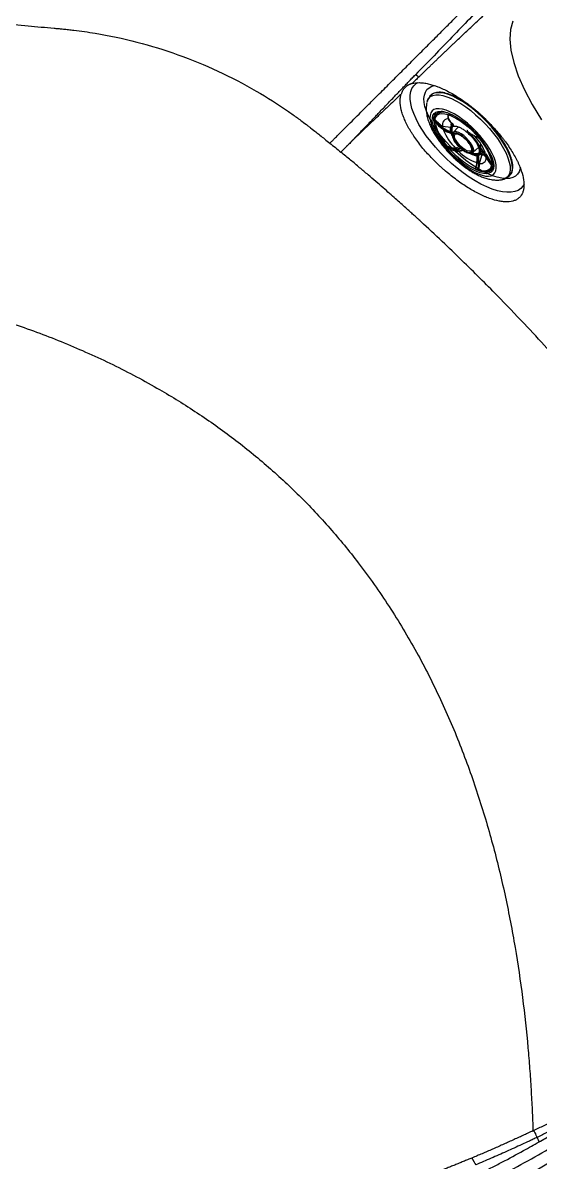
# Model space of a CAD drawing. Header units: inches. Extents: x 0 to 84, y -22 to 124.
# Drawn here: x 58.11 to 67.28, y 51.63 to 71.84 of the extents above; entities that cross this region are included whole.
import ezdxf

# ---------------------------------------------------------------- set-up
doc = ezdxf.new("R2010")
doc.units = ezdxf.units.IN
doc.header["$MEASUREMENT"] = 0
doc.layers.add('1', color=4, linetype='Continuous')
doc.layers.add('BDIM_CYAN', color=4, linetype='Continuous')

# ---------------------------------------------------------------- blocks, each defined once
blk = doc.blocks.new('2020 HS PILLOW')
at = {"layer": '1', "color": 2}
for points, knots in [([(5.803, -0.009), (4.052, -0.005), (0.184, 0.005), (-3.685, -0.004), (-5.803, -0.009)], [0, 0, 0, 0, 0.452479, 1, 1, 1, 1]), ([(5.803, -0.013), (5.576, -0.012), (5.121, -0.01), (4.438, -0.007), (3.755, -0.005), (3.072, -0.003), (2.39, -0.002), (1.707, -0.001), (1.024, 0), (0.341, 0), (-0.341, 0), (-1.024, 0), (-1.707, -0.001), (-2.39, -0.002), (-3.072, -0.003), (-3.755, -0.005), (-4.438, -0.007), (-5.121, -0.01), (-5.576, -0.012), (-5.803, -0.013)], [0, 0, 0, 0, 0.058824, 0.117648, 0.176472, 0.235295, 0.294119, 0.352942, 0.411765, 0.470588, 0.529412, 0.588235, 0.647058, 0.705881, 0.764705, 0.823528, 0.882352, 0.941176, 1, 1, 1, 1])]:
    blk.add_open_spline(points, degree=3, knots=knots, dxfattribs=at)
blk = doc.blocks.new('2026 RELAY')
at = {"color": 8, "linetype": 'Continuous', "lineweight": 25}
blk.add_line((65.079, 70.262), (65.116, 70.283), dxfattribs=at)
at = {"color": 8, "linetype": 'Continuous', "lineweight": 25, "flags": 128}
for points in [[(66.991, 68.481), (66.97, 68.443), (66.932, 68.401), (66.885, 68.369), (66.828, 68.347), (66.762, 68.335), (66.689, 68.334), (66.607, 68.343), (66.52, 68.362), (66.426, 68.392), (66.329, 68.432), (66.227, 68.481), (66.123, 68.539), (66.018, 68.605), (65.913, 68.679), (65.808, 68.76), (65.706, 68.846), (65.606, 68.938), (65.511, 69.034), (65.42, 69.133), (65.336, 69.234), (65.259, 69.336), (65.189, 69.437), (65.129, 69.538), (65.077, 69.636), (65.035, 69.731), (65.003, 69.822), (64.982, 69.907), (64.971, 69.986), (64.972, 70.058), (64.983, 70.122), (65.005, 70.178), (65.037, 70.225), (65.079, 70.262), (65.079, 70.262)], [(66.925, 68.771), (66.922, 68.751), (66.904, 68.698), (66.876, 68.655), (66.838, 68.62), (66.79, 68.596), (66.733, 68.582), (66.668, 68.578), (66.595, 68.585), (66.516, 68.602), (66.431, 68.629), (66.342, 68.665), (66.249, 68.711), (66.154, 68.766), (66.058, 68.829), (65.962, 68.899), (65.868, 68.976), (65.776, 69.057), (65.688, 69.144), (65.605, 69.233), (65.528, 69.325), (65.457, 69.417), (65.395, 69.51), (65.34, 69.601), (65.295, 69.69), (65.26, 69.775), (65.235, 69.855), (65.221, 69.93), (65.217, 69.999), (65.224, 70.059), (65.242, 70.112), (65.27, 70.155), (65.308, 70.19), (65.308, 70.19)], [(65.308, 70.19), (65.356, 70.214), (65.405, 70.227)]]:
    blk.add_lwpolyline(points, dxfattribs=at)
at = {"layer": '1', "color": 3, "linetype": 'Continuous', "lineweight": 25, "flags": 128}
blk.add_lwpolyline([(66.795, 71.371), (66.753, 71.223), (66.741, 71.05), (66.76, 70.855), (66.809, 70.638), (66.889, 70.403), (66.998, 70.153), (67.135, 69.891), (67.299, 69.621)], dxfattribs=at)
at = {"layer": '1', "color": 3, "linetype": 'Continuous', "lineweight": 25}
for points, knots in [([(69.428, 74.836), (69.419, 74.827), (69.41, 74.818), (69.392, 74.8), (69.364, 74.773), (69.337, 74.745), (69.282, 74.69), (69.244, 74.653), (69.17, 74.578), (69.132, 74.54), (69.055, 74.464), (69.017, 74.426), (68.823, 74.232), (68.663, 74.072), (68.334, 73.743), (68.166, 73.574), (67.819, 73.228), (67.641, 73.05), (67.277, 72.686), (67.091, 72.5), (66.712, 72.117), (66.519, 71.92), (66.222, 71.616), (66.123, 71.512), (65.92, 71.303), (65.818, 71.196), (65.61, 70.979), (65.504, 70.869), (65.289, 70.646), (65.179, 70.534), (65.067, 70.42)], [0, 0, 0, 0, 0.007813, 0.007813, 0.015625, 0.03125, 0.03125, 0.0625, 0.0625, 0.09375, 0.09375, 0.125, 0.125, 0.25, 0.25, 0.375, 0.375, 0.5, 0.5, 0.625, 0.625, 0.75, 0.75, 0.8125, 0.8125, 0.875, 0.875, 0.9375, 0.9375, 1, 1, 1, 1]), ([(65.126, 70.379), (65.14, 70.393), (65.169, 70.42), (65.211, 70.462), (65.254, 70.504), (65.298, 70.546), (65.342, 70.588), (65.386, 70.631), (65.431, 70.675), (65.477, 70.718), (65.523, 70.762), (65.569, 70.807), (65.616, 70.851), (65.663, 70.896), (65.711, 70.942), (65.759, 70.988), (65.841, 71.065), (65.968, 71.185), (66.151, 71.358), (66.32, 71.517), (66.574, 71.756), (66.891, 72.056), (67.294, 72.439), (67.738, 72.867), (68.224, 73.341), (68.648, 73.761), (68.975, 74.089), (69.17, 74.287), (69.325, 74.444), (69.411, 74.531), (69.484, 74.605), (69.541, 74.663), (69.603, 74.726), (69.639, 74.762), (69.655, 74.778)], [0, 0, 0, 0, 0.007618, 0.015339, 0.023161, 0.031086, 0.039113, 0.047243, 0.055474, 0.063808, 0.072244, 0.080782, 0.089422, 0.098165, 0.10701, 0.115957, 0.125007, 0.152776, 0.187509, 0.22917, 0.250007, 0.335485, 0.418809, 0.499991, 0.623058, 0.749994, 0.809714, 0.874997, 0.906241, 0.937499, 0.946463, 0.96875, 0.986066, 1, 1, 1, 1]), ([(63.549, 69.206), (63.564, 69.221), (63.594, 69.251), (63.64, 69.297), (63.69, 69.347), (63.759, 69.416), (63.854, 69.511), (63.973, 69.629), (64.104, 69.761), (64.247, 69.904), (64.421, 70.077), (64.615, 70.272), (64.824, 70.48), (65.028, 70.685), (65.23, 70.887), (65.42, 71.077), (65.602, 71.259), (65.782, 71.439), (66.018, 71.675), (66.315, 71.972), (66.639, 72.296), (66.955, 72.612), (67.264, 72.92), (67.594, 73.251), (67.861, 73.518), (68.087, 73.744), (68.255, 73.912), (68.424, 74.081), (68.579, 74.236), (68.721, 74.377), (68.839, 74.496), (68.923, 74.58), (68.985, 74.642), (69.046, 74.702), (69.085, 74.742), (69.105, 74.762)], [0, 0, 0, 0, 0.006576, 0.013525, 0.020846, 0.02854, 0.044134, 0.062562, 0.080424, 0.101285, 0.125139, 0.15619, 0.187409, 0.218795, 0.250348, 0.282779, 0.311608, 0.341427, 0.374522, 0.434597, 0.500571, 0.554878, 0.614777, 0.680253, 0.751303, 0.776344, 0.818837, 0.854536, 0.881865, 0.916469, 0.945091, 0.958865, 0.972609, 0.986321, 1, 1, 1, 1]), ([(55.599, 71.528), (55.653, 71.523), (56.357, 71.458), (57.225, 71.378), (58.191, 71.288), (58.517, 71.258), (58.69, 71.242), (58.72, 71.24), (58.762, 71.236), (58.821, 71.23), (58.915, 71.221), (59.046, 71.206), (59.2, 71.185), (59.574, 71.128), (60.131, 71.01), (60.859, 70.786), (61.567, 70.496), (62.221, 70.155), (62.658, 69.878), (62.897, 69.71), (62.976, 69.653), (63.064, 69.588), (63.142, 69.529), (63.242, 69.451), (63.301, 69.405), (63.401, 69.326), (63.487, 69.256), (63.549, 69.206)], [0.6003195, 0.6003195, 0.6003195, 0.6003195, 0.6054726, 0.6679726, 0.6835976, 0.6982461, 0.6992226, 0.7001992, 0.7011757, 0.7031289, 0.705082, 0.7070351, 0.7109414, 0.7148476, 0.7304726, 0.7460976, 0.7617226, 0.7773476, 0.7910195, 0.7929726, 0.7949257, 0.7968789, 0.7995644, 0.8007851, 0.8046914, 0.8085976, 0.8176531, 0.8176531, 0.8176531, 0.8176531]), ([(63.744, 69.047), (63.755, 69.059), (63.778, 69.081), (63.813, 69.116), (63.849, 69.153), (63.887, 69.191), (63.926, 69.232), (63.967, 69.274), (64.01, 69.317), (64.054, 69.363), (64.099, 69.41), (64.147, 69.459), (64.195, 69.51), (64.246, 69.563), (64.298, 69.617), (64.351, 69.673), (64.436, 69.763), (64.553, 69.885), (64.672, 70.011), (64.763, 70.106), (64.826, 70.171), (64.887, 70.235), (64.948, 70.298), (65.008, 70.36), (65.047, 70.4), (65.067, 70.42)], [0, 0, 0, 0, 0.02583, 0.052732, 0.080704, 0.109747, 0.139861, 0.171048, 0.203306, 0.236636, 0.271038, 0.306513, 0.343061, 0.380681, 0.419375, 0.459141, 0.499981, 0.609634, 0.719285, 0.7673, 0.814822, 0.861852, 0.908391, 0.95444, 1, 1, 1, 1]), ([(65.126, 70.379), (65.116, 70.369), (65.097, 70.35), (65.067, 70.321), (65.037, 70.292), (65.017, 70.273), (65.007, 70.263)], [0, 0, 0, 0, 0.247932, 0.497242, 0.747931, 1, 1, 1, 1]), ([(65.067, 70.42), (65.07, 70.418), (65.075, 70.416), (65.083, 70.411), (65.091, 70.407), (65.098, 70.402), (65.106, 70.396), (65.113, 70.391), (65.12, 70.385), (65.124, 70.381), (65.126, 70.379)], [0, 0, 0, 0, 0.125861, 0.25128, 0.37632, 0.501132, 0.625867, 0.750581, 0.875335, 1, 1, 1, 1]), ([(65.007, 70.263), (65.046, 70.274), (65.089, 70.279), (65.161, 70.279), (65.186, 70.277), (65.224, 70.272), (65.237, 70.27), (65.264, 70.265), (65.278, 70.263), (65.347, 70.247), (65.405, 70.229), (65.496, 70.194), (65.527, 70.181), (65.59, 70.152), (65.622, 70.136), (65.719, 70.085), (65.784, 70.046), (65.883, 69.981), (65.916, 69.958), (65.966, 69.922), (65.983, 69.91), (66.016, 69.885), (66.032, 69.872), (66.114, 69.808), (66.178, 69.753), (66.257, 69.681), (66.272, 69.666), (66.303, 69.637), (66.319, 69.622), (66.365, 69.576), (66.394, 69.546), (66.481, 69.453), (66.536, 69.39), (66.6, 69.31), (66.613, 69.294), (66.638, 69.261), (66.65, 69.245), (66.686, 69.196), (66.708, 69.164), (66.773, 69.068), (66.811, 69.005), (66.852, 68.927), (66.86, 68.911), (66.876, 68.88), (66.883, 68.865), (66.904, 68.82), (66.916, 68.79), (66.949, 68.703), (66.966, 68.648), (66.987, 68.543), (66.992, 68.495), (66.989, 68.429), (66.987, 68.408), (66.982, 68.378), (66.979, 68.369), (66.974, 68.35), (66.971, 68.341), (66.954, 68.297), (66.935, 68.267), (66.897, 68.231), (66.883, 68.22), (66.861, 68.206), (66.852, 68.201), (66.836, 68.193), (66.827, 68.19), (66.782, 68.173), (66.742, 68.166), (66.674, 68.164), (66.651, 68.164), (66.601, 68.169), (66.575, 68.173), (66.495, 68.188), (66.439, 68.204), (66.365, 68.231), (66.35, 68.236), (66.319, 68.249), (66.303, 68.255), (66.257, 68.275), (66.225, 68.29), (66.13, 68.338), (66.065, 68.375), (65.965, 68.437), (65.931, 68.459), (65.865, 68.504), (65.831, 68.528), (65.732, 68.601), (65.667, 68.653), (65.585, 68.723), (65.569, 68.737), (65.537, 68.766), (65.521, 68.78), (65.474, 68.823), (65.413, 68.882), (65.354, 68.943), (65.296, 69.004), (65.268, 69.035), (65.185, 69.13), (65.135, 69.193), (65.066, 69.288), (65.044, 69.32), (65.013, 69.367), (65.003, 69.383), (64.983, 69.414), (64.974, 69.43), (64.928, 69.508), (64.897, 69.569), (64.86, 69.657), (64.849, 69.686), (64.834, 69.729), (64.83, 69.743), (64.822, 69.771), (64.818, 69.785), (64.802, 69.852), (64.796, 69.903), (64.795, 69.973), (64.797, 69.995), (64.803, 70.038), (64.807, 70.058), (64.813, 70.077)], [0, 0, 0, 0, 0.03125, 0.03125, 0.046875, 0.046875, 0.054687, 0.054687, 0.0625, 0.0625, 0.09375, 0.09375, 0.109375, 0.109375, 0.125, 0.125, 0.15625, 0.15625, 0.171875, 0.171875, 0.179687, 0.179687, 0.1875, 0.1875, 0.21875, 0.21875, 0.226562, 0.226562, 0.234375, 0.234375, 0.25, 0.25, 0.28125, 0.28125, 0.289062, 0.289062, 0.296875, 0.296875, 0.3125, 0.3125, 0.34375, 0.34375, 0.351562, 0.351562, 0.359375, 0.359375, 0.375, 0.375, 0.40625, 0.40625, 0.4375, 0.4375, 0.453125, 0.453125, 0.460937, 0.460937, 0.46875, 0.46875, 0.5, 0.5, 0.515625, 0.515625, 0.523437, 0.523437, 0.53125, 0.53125, 0.5625, 0.5625, 0.578125, 0.578125, 0.59375, 0.59375, 0.625, 0.625, 0.632812, 0.632812, 0.640625, 0.640625, 0.65625, 0.65625, 0.6875, 0.6875, 0.703125, 0.703125, 0.71875, 0.71875, 0.75, 0.75, 0.757812, 0.757812, 0.765625, 0.765625, 0.78125, 0.796875, 0.796875, 0.8125, 0.8125, 0.84375, 0.84375, 0.859375, 0.859375, 0.867188, 0.867188, 0.875, 0.875, 0.90625, 0.90625, 0.921875, 0.921875, 0.929688, 0.929688, 0.9375, 0.9375, 0.96875, 0.96875, 0.984375, 0.984375, 1, 1, 1, 1]), ([(65.007, 70.263), (65.003, 70.262), (64.996, 70.26), (64.985, 70.256), (64.975, 70.252), (64.965, 70.248), (64.956, 70.244), (64.947, 70.239), (64.93, 70.231), (64.907, 70.216), (64.881, 70.194), (64.859, 70.17), (64.843, 70.147), (64.833, 70.127), (64.826, 70.111), (64.819, 70.095), (64.815, 70.083), (64.813, 70.077)], [0, 0, 0, 0, 0.037343, 0.0742, 0.110578, 0.146487, 0.181934, 0.216927, 0.251475, 0.377121, 0.500826, 0.624138, 0.749311, 0.809872, 0.871811, 0.935173, 1, 1, 1, 1]), ([(64.813, 70.077), (64.804, 70.068), (64.762, 70.028), (64.681, 69.951), (64.563, 69.839), (64.431, 69.713), (64.3, 69.588), (64.182, 69.475), (64.086, 69.383), (64.006, 69.305), (63.935, 69.236), (63.868, 69.17), (63.805, 69.108), (63.764, 69.067), (63.744, 69.047)], [0, 0, 0, 0, 0.026068, 0.115966, 0.22419, 0.350742, 0.476185, 0.5844, 0.675389, 0.745148, 0.812487, 0.877408, 0.939911, 1, 1, 1, 1]), ([(69.006, 63.702), (68.978, 63.736), (68.921, 63.807), (68.832, 63.915), (68.739, 64.028), (68.639, 64.148), (68.535, 64.273), (68.425, 64.403), (68.309, 64.539), (68.188, 64.68), (68.061, 64.827), (67.928, 64.979), (67.578, 65.375), (67.108, 65.889), (66.577, 66.442), (66.207, 66.816), (65.884, 67.134), (65.533, 67.471), (65.278, 67.709), (65.125, 67.85), (65.082, 67.889), (65.028, 67.938), (64.964, 67.996), (64.89, 68.063), (64.806, 68.139), (64.711, 68.224), (64.605, 68.317), (64.489, 68.419), (64.361, 68.529), (64.223, 68.647), (64.074, 68.774), (63.913, 68.909), (63.802, 69), (63.744, 69.047)], [0, 0, 0, 0, 0.017555, 0.036146, 0.055772, 0.076433, 0.098129, 0.120858, 0.144622, 0.169418, 0.195247, 0.222109, 0.250003, 0.406456, 0.499997, 0.55606, 0.616412, 0.681056, 0.749998, 0.756002, 0.763828, 0.773475, 0.784945, 0.798237, 0.813352, 0.830291, 0.849053, 0.86964, 0.892053, 0.916294, 0.942364, 0.970265, 1, 1, 1, 1]), ([(51.654, 67.054), (51.687, 67.053), (51.751, 67.051), (51.847, 67.047), (51.943, 67.043), (52.04, 67.039), (52.136, 67.035), (52.233, 67.03), (52.329, 67.025), (52.426, 67.019), (52.523, 67.013), (52.62, 67.007), (52.716, 67), (52.813, 66.993), (52.91, 66.986), (53.007, 66.978), (53.105, 66.97), (53.202, 66.962), (53.299, 66.953), (53.396, 66.944), (53.493, 66.934), (53.591, 66.924), (53.688, 66.914), (53.785, 66.903), (53.883, 66.892), (53.98, 66.88), (54.078, 66.868), (54.175, 66.856), (54.273, 66.843), (54.37, 66.829), (54.468, 66.816), (54.566, 66.801), (54.663, 66.787), (54.761, 66.772), (54.858, 66.756), (54.956, 66.74), (55.054, 66.724), (55.151, 66.707), (55.249, 66.689), (55.347, 66.671), (55.444, 66.653), (55.542, 66.634), (55.64, 66.615), (55.737, 66.595), (55.835, 66.575), (55.932, 66.554), (56.03, 66.533), (56.394, 66.451), (57.024, 66.293), (57.912, 66.02), (58.79, 65.695), (59.651, 65.314), (60.442, 64.898), (61.162, 64.457), (61.81, 64), (62.428, 63.501), (63.012, 62.961), (63.556, 62.382), (64.093, 61.728), (64.61, 60.995), (65.095, 60.184), (65.519, 59.344), (65.885, 58.484), (66.195, 57.609), (66.455, 56.724), (66.668, 55.835), (66.838, 54.943), (66.97, 54.051), (67.04, 53.397), (67.076, 52.978), (67.091, 52.793), (67.104, 52.609), (67.115, 52.424), (67.126, 52.24), (67.135, 52.056), (67.143, 51.873), (67.148, 51.751), (67.15, 51.69)], [0, 0, 0, 0, 0.004075, 0.00815, 0.012226, 0.016302, 0.020378, 0.024455, 0.028531, 0.032608, 0.036685, 0.040763, 0.04484, 0.048917, 0.052995, 0.057072, 0.061149, 0.065226, 0.069303, 0.073381, 0.077458, 0.081535, 0.085612, 0.089689, 0.093766, 0.097843, 0.10192, 0.105996, 0.110072, 0.114148, 0.118224, 0.122299, 0.126375, 0.13045, 0.134525, 0.138601, 0.142677, 0.146753, 0.150829, 0.154905, 0.158981, 0.163057, 0.167134, 0.17121, 0.175287, 0.179364, 0.183441, 0.187518, 0.225016, 0.262527, 0.300024, 0.337523, 0.375012, 0.406261, 0.437511, 0.468759, 0.500007, 0.531256, 0.562506, 0.6, 0.637495, 0.674986, 0.712488, 0.749988, 0.787493, 0.824991, 0.862488, 0.899987, 0.937492, 0.945307, 0.953122, 0.960937, 0.968752, 0.976566, 0.984378, 0.99219, 1, 1, 1, 1]), ([(67.161, 51.695), (67.224, 51.725), (67.349, 51.785), (67.597, 51.914), (68.021, 52.155), (68.601, 52.54), (69.25, 53.052), (69.646, 53.412), (69.834, 53.593)], [0, 0, 0, 0, 0.0625, 0.125, 0.25, 0.5, 0.75, 1, 1, 1, 1]), ([(69.894, 53.487), (69.705, 53.307), (69.309, 52.947), (68.66, 52.433), (68.08, 52.042), (67.657, 51.797), (67.41, 51.665), (67.284, 51.603), (67.222, 51.572)], [0, 0, 0, 0, 0.25, 0.5, 0.75, 0.875, 0.9375, 1, 1, 1, 1]), ([(67.257, 51.493), (67.294, 51.513), (67.457, 51.606), (67.619, 51.702), (67.87, 51.852), (68.119, 52.005), (68.488, 52.24), (68.849, 52.483), (69.2, 52.733), (69.539, 52.99), (69.8, 53.201), (69.947, 53.326), (69.99, 53.362)], [0.3493696, 0.3493696, 0.3493696, 0.3493696, 0.367261, 0.429761, 0.429761, 0.492261, 0.554761, 0.617261, 0.679761, 0.742261, 0.804761, 0.8303915, 0.8303915, 0.8303915, 0.8303915]), ([(66.305, 50.765), (66.475, 50.848), (66.643, 50.935), (66.977, 51.113), (67.143, 51.205), (67.636, 51.489), (67.959, 51.688), (68.589, 52.103), (68.897, 52.319), (69.491, 52.761), (69.778, 52.988), (70.047, 53.216)], [0, 0, 0, 0, 0.125, 0.125, 0.25, 0.25, 0.5, 0.5, 0.75, 0.75, 1, 1, 1, 1]), ([(70.009, 52.909), (69.75, 52.697), (69.476, 52.486), (68.908, 52.073), (68.614, 51.87), (68.014, 51.475), (67.707, 51.283), (67.24, 51.004), (67.083, 50.913), (66.768, 50.735), (66.609, 50.647), (66.45, 50.562)], [0, 0, 0, 0, 0.25, 0.25, 0.5, 0.5, 0.75, 0.75, 0.875, 0.875, 1, 1, 1, 1]), ([(67.15, 51.69), (67.12, 51.676), (67.06, 51.648), (66.97, 51.606), (66.881, 51.565), (66.791, 51.524), (66.701, 51.483), (66.61, 51.443), (66.52, 51.402), (66.43, 51.363), (66.339, 51.323), (66.249, 51.284), (66.158, 51.245), (66.097, 51.22), (66.067, 51.207)], [0, 0, 0, 0, 0.083334, 0.166667, 0.25, 0.333333, 0.416667, 0.500001, 0.583335, 0.666669, 0.750002, 0.833335, 0.916668, 1, 1, 1, 1]), ([(67.222, 51.572), (67.199, 51.562), (67.154, 51.54), (67.064, 51.498), (66.951, 51.446), (66.816, 51.384), (66.635, 51.302), (66.408, 51.201), (66.225, 51.124), (66.134, 51.085)], [0, 0, 0, 0, 0.0625, 0.125, 0.25, 0.375, 0.5, 0.75, 1, 1, 1, 1]), ([(67.161, 51.695), (67.166, 51.685), (67.176, 51.666), (67.189, 51.641), (67.199, 51.62), (67.207, 51.604), (67.215, 51.588), (67.219, 51.577), (67.222, 51.572)], [0, 0, 0, 0, 0.25, 0.5, 0.625, 0.75, 0.875, 1, 1, 1, 1]), ([(66.21, 50.931), (66.275, 50.964), (66.405, 51.031), (66.664, 51.166), (66.948, 51.319), (67.167, 51.441), (67.257, 51.493)], [0.8303915, 0.8303915, 0.8303915, 0.8303915, 0.8616415, 0.8928915, 0.9553915, 1, 1, 1, 1]), ([(66.067, 51.207), (66.041, 51.197), (65.991, 51.176), (65.915, 51.145), (65.839, 51.114), (65.763, 51.083), (65.687, 51.052), (65.611, 51.022), (65.535, 50.991), (65.459, 50.961), (65.26, 50.881), (64.939, 50.752), (64.496, 50.574), (64.055, 50.397), (63.517, 50.181), (62.886, 49.927), (62.163, 49.636), (61.638, 49.425), (61.307, 49.293), (61.167, 49.236), (61.074, 49.199), (61.027, 49.18)], [0, 0, 0, 0, 0.014811, 0.029622, 0.044434, 0.059245, 0.074056, 0.088868, 0.103679, 0.11849, 0.133301, 0.22009, 0.306879, 0.393667, 0.480455, 0.625099, 0.769742, 0.914386, 0.942924, 0.971462, 1, 1, 1, 1]), ([(66.067, 51.207), (66.069, 51.203), (66.074, 51.195), (66.081, 51.182), (66.088, 51.17), (66.094, 51.159), (66.101, 51.146), (66.109, 51.132), (66.116, 51.119), (66.122, 51.109), (66.126, 51.101), (66.13, 51.093), (66.132, 51.088), (66.134, 51.085)], [0, 0, 0, 0, 0.113693, 0.220601, 0.320673, 0.413838, 0.500082, 0.627934, 0.750001, 0.809349, 0.870863, 0.934415, 1, 1, 1, 1])]:
    blk.add_open_spline(points, degree=3, knots=knots, dxfattribs=at)
for points in [[(63.549, 69.206), (63.615, 69.153), (63.68, 69.1), (63.744, 69.047)], [(67.15, 51.69), (67.154, 51.691), (67.157, 51.693), (67.161, 51.695)], [(67.222, 51.572), (67.228, 51.559), (67.24, 51.532), (67.251, 51.506), (67.257, 51.493)]]:
    blk.add_open_spline(points, degree=3, dxfattribs=at)
at = {"layer": 'BDIM_CYAN'}
for p, q in [((65.277, 69.954), (65.273, 69.941)), ((65.429, 69.73), (65.441, 69.717)), ((65.458, 69.734), (65.445, 69.721)), ((65.473, 69.747), (65.46, 69.736)), ((65.461, 69.745), (65.465, 69.74)), ((65.489, 69.755), (65.482, 69.762)), ((65.518, 69.764), (65.489, 69.755)), ((65.459, 69.576), (65.548, 69.502)), ((65.723, 69.55), (65.692, 69.506)), ((65.737, 69.522), (65.731, 69.519)), ((65.737, 69.522), (65.751, 69.523)), ((65.694, 69.484), (65.548, 69.502)), ((65.692, 69.4), (65.693, 69.394)), ((65.695, 69.397), (65.696, 69.388)), ((65.704, 69.368), (65.696, 69.388)), ((65.704, 69.368), (65.711, 69.356)), ((65.722, 69.335), (65.711, 69.356)), ((65.735, 69.397), (65.726, 69.377)), ((65.83, 69.497), (65.735, 69.397)), ((65.98, 69.408), (66.002, 69.389)), ((65.987, 69.42), (65.984, 69.424)), ((65.992, 69.415), (65.996, 69.412)), ((66.013, 69.378), (66.002, 69.389)), ((65.683, 69.134), (65.779, 69.116)), ((65.842, 69.14), (65.779, 69.116)), ((65.847, 69.136), (65.861, 69.123)), ((66.086, 69.039), (66.189, 69.133)), ((66.191, 69.141), (66.184, 69.153)), ((66.191, 69.141), (66.199, 69.121)), ((66.2, 69.112), (66.199, 69.121)), ((66.23, 69.182), (66.206, 69.165)), ((66.215, 69.113), (66.208, 69.12)), ((66.236, 69.173), (66.211, 69.156)), ((66.219, 69.115), (66.215, 69.113)), ((66.058, 69.074), (66.056, 69.072)), ((66.135, 68.988), (66.144, 68.986)), ((66.158, 68.987), (66.144, 68.986)), ((66.158, 68.987), (66.164, 68.99)), ((66.174, 68.986), (66.173, 68.986)), ((66.177, 68.987), (66.193, 68.996)), ((66.201, 68.848), (66.242, 68.986)), ((66.242, 68.986), (66.228, 69.019)), ((66.236, 69.021), (66.247, 68.995)), ((66.311, 69.018), (66.373, 68.917)), ((66.201, 68.848), (66.19, 68.77)), ((66.386, 68.728), (66.368, 68.719)), ((66.384, 68.73), (66.403, 68.742)), ((66.403, 68.741), (66.417, 68.755))]:
    blk.add_line(p, q, dxfattribs=at)
at = {"layer": 'BDIM_CYAN', "flags": 128}
for points in [[(65.274, 69.944), (65.279, 69.96), (65.302, 70.001), (65.334, 70.031), (65.376, 70.052), (65.427, 70.062), (65.486, 70.062), (65.553, 70.051), (65.625, 70.03), (65.703, 69.999), (65.785, 69.958), (65.871, 69.908), (65.958, 69.849), (66.046, 69.783), (66.133, 69.711), (66.218, 69.633), (66.301, 69.55), (66.379, 69.464)], [(66.413, 69.495), (66.334, 69.582), (66.251, 69.666), (66.164, 69.745), (66.076, 69.819), (65.987, 69.885), (65.898, 69.945), (65.812, 69.995), (65.729, 70.037), (65.65, 70.068), (65.576, 70.09), (65.509, 70.101), (65.449, 70.101), (65.398, 70.091), (65.355, 70.07), (65.322, 70.039)], [(66.209, 69.341), (66.138, 69.418), (66.064, 69.491), (65.987, 69.56), (65.908, 69.622), (65.83, 69.678), (65.753, 69.725), (65.678, 69.763), (65.608, 69.792), (65.544, 69.81), (65.486, 69.817), (65.435, 69.814), (65.393, 69.801), (65.36, 69.777), (65.338, 69.743), (65.325, 69.699), (65.323, 69.648), (65.331, 69.588), (65.35, 69.522), (65.379, 69.45), (65.417, 69.375), (65.464, 69.296), (65.519, 69.217), (65.581, 69.137), (65.649, 69.058), (65.721, 68.983), (65.798, 68.912), (65.876, 68.846), (65.954, 68.787), (66.032, 68.736), (66.108, 68.693), (66.18, 68.66), (66.248, 68.636), (66.309, 68.623), (66.364, 68.621), (66.41, 68.629), (66.447, 68.648), (66.475, 68.677), (66.493, 68.716), (66.5, 68.763), (66.497, 68.819), (66.484, 68.882), (66.46, 68.951), (66.427, 69.025), (66.384, 69.102), (66.333, 69.182), (66.274, 69.261), (66.209, 69.341)], [(65.634, 69.104), (65.571, 69.181), (65.515, 69.258), (65.466, 69.335), (65.426, 69.409), (65.396, 69.479), (65.375, 69.545), (65.365, 69.603), (65.366, 69.655), (65.377, 69.698), (65.398, 69.731), (65.429, 69.755), (65.47, 69.768), (65.519, 69.77), (65.576, 69.762), (65.639, 69.743), (65.708, 69.714), (65.715, 69.71)], [(66.415, 68.726), (66.413, 68.724), (66.379, 68.703), (66.337, 68.692), (66.286, 68.693), (66.227, 68.705), (66.162, 68.727), (66.093, 68.76), (66.02, 68.802), (65.945, 68.853), (65.869, 68.911), (65.795, 68.976), (65.723, 69.046), (65.655, 69.12), (65.593, 69.196), (65.537, 69.273), (65.489, 69.349), (65.45, 69.422), (65.421, 69.492), (65.402, 69.556), (65.393, 69.614), (65.395, 69.663), (65.408, 69.704), (65.429, 69.733)], [(65.418, 69.538), (65.418, 69.541), (65.411, 69.595), (65.416, 69.642), (65.431, 69.679), (65.456, 69.707), (65.491, 69.724), (65.535, 69.731), (65.587, 69.727), (65.646, 69.712), (65.711, 69.686), (65.78, 69.651), (65.852, 69.606), (65.925, 69.553), (65.998, 69.494), (66.069, 69.428), (66.137, 69.358), (66.2, 69.285), (66.257, 69.21), (66.307, 69.136), (66.348, 69.064), (66.38, 68.995), (66.402, 68.931), (66.414, 68.873), (66.415, 68.822), (66.405, 68.78), (66.385, 68.747), (66.354, 68.725), (66.315, 68.713), (66.267, 68.712), (66.211, 68.721), (66.186, 68.728)], [(65.73, 69.383), (65.72, 69.415), (65.715, 69.454), (65.72, 69.484), (65.736, 69.505), (65.74, 69.507)], [(65.735, 69.397), (65.726, 69.381), (65.726, 69.381)], [(66.041, 69.028), (66.06, 69.028), (66.084, 69.037), (66.097, 69.057), (66.099, 69.086), (66.091, 69.122), (66.072, 69.165), (66.044, 69.21), (66.008, 69.256), (65.967, 69.3), (65.922, 69.339), (65.877, 69.371), (65.833, 69.394), (65.795, 69.408), (65.763, 69.41), (65.739, 69.401), (65.735, 69.397)], [(66.056, 69.072), (66.043, 69.064), (66.017, 69.062), (65.984, 69.071), (65.946, 69.09), (65.906, 69.118), (65.866, 69.153), (65.83, 69.192), (65.798, 69.233), (65.775, 69.273), (65.761, 69.309), (65.757, 69.34), (65.763, 69.362), (65.768, 69.367)], [(66.379, 69.464), (66.452, 69.375), (66.519, 69.286), (66.578, 69.197), (66.63, 69.11), (66.673, 69.026), (66.706, 68.945), (66.73, 68.87), (66.743, 68.801), (66.746, 68.739), (66.739, 68.685), (66.721, 68.64), (66.693, 68.604), (66.656, 68.578), (66.624, 68.566)], [(66.719, 68.613), (66.732, 68.624), (66.76, 68.66), (66.778, 68.706), (66.785, 68.76), (66.782, 68.823), (66.769, 68.893), (66.745, 68.969), (66.711, 69.051), (66.668, 69.136), (66.615, 69.225), (66.555, 69.315), (66.487, 69.405), (66.413, 69.495)], [(66.41, 68.985), (66.434, 68.921), (66.45, 68.859), (66.454, 68.803), (66.449, 68.756), (66.432, 68.718), (66.406, 68.689), (66.37, 68.671), (66.325, 68.663), (66.272, 68.666), (66.212, 68.68), (66.146, 68.704), (66.075, 68.738), (66.001, 68.782), (65.925, 68.834), (65.849, 68.893), (65.774, 68.959), (65.702, 69.03), (65.634, 69.104)], [(66.196, 69.041), (66.185, 69.029), (66.159, 69.018), (66.124, 69.019), (66.082, 69.03), (66.078, 69.031)], [(66.247, 68.995), (66.267, 69), (66.282, 69.008)], [(66.409, 68.981), (66.411, 68.976), (66.43, 68.914), (66.438, 68.858), (66.436, 68.809), (66.423, 68.77), (66.403, 68.741)], [(66.403, 68.741), (66.401, 68.739), (66.386, 68.728)], [(66.448, 68.79), (66.436, 68.755), (66.415, 68.726)]]:
    blk.add_lwpolyline(points, dxfattribs=at)
at = {"layer": 'BDIM_CYAN'}
for centre, radius, start, end in [((65.592, 69.637), 0.188, 150.3072, 193.3929), ((65.569, 69.619), 0.16, 140.6614, 189.8284), ((65.561, 69.546), 0.21, 61.504, 123.6702), ((65.532, 69.658), 0.106, 114.0044, 134.187), ((65.533, 69.547), 0.22, 79.2585, 106.898), ((65.627, 69.598), 0.213, 173.8155, 181.8993), ((66.406, 69.826), 1.028, 196.2287, 223.3231), ((65.644, 69.535), 0.101, 77.2441, 198.848), ((65.742, 69.477), 0.0572, 101.7164, 148.6329), ((65.836, 69.539), 0.142, 168.1022, 190.5028), ((64.954, 68.285), 1.616, 25.6932, 61.911), ((66.449, 69.793), 0.953, 201.7888, 225.2804), ((65.803, 69.457), 0.121, 155.7314, 204.1691), ((66.036, 69.524), 0.371, 199.4493, 202.9563), ((66.032, 69.514), 0.359, 199.4493, 202.9564), ((65.413, 68.735), 0.887, 48.0499, 49.9696), ((65.473, 68.723), 0.888, 19.3804, 43.2803), ((66.919, 70.209), 1.665, 219.488, 221.5404), ((66.669, 69.932), 1.297, 218.7519, 248.1409), ((65.869, 69), 0.359, 19.4493, 22.9564), ((65.868, 68.993), 0.371, 19.4493, 22.9564), ((66.439, 69.664), 0.855, 223.9497, 251.22), ((66.152, 69.085), 0.103, 269.954, 278.0003), ((66.16, 69.081), 0.107, 269.9551, 277.9999), ((66.225, 68.941), 0.0965, 255.3444, 4.1946), ((66.372, 69.313), 0.611, 246.9885, 250.9919), ((66.297, 69.054), 0.342, 241.8995, 281.9649), ((66.321, 68.882), 0.18, 250.6026, 303.8415), ((66.2, 68.844), 0.213, 353.8155, 1.8993), ((66.336, 68.835), 0.113, 315.2119, 342.8792)]:
    blk.add_arc(centre, radius, start, end, dxfattribs=at)
for points, knots in [([(65.269, 69.925), (65.267, 69.918), (65.261, 69.894), (65.256, 69.844), (65.257, 69.773), (65.269, 69.693), (65.292, 69.608), (65.322, 69.527), (65.358, 69.45), (65.398, 69.376), (65.442, 69.306), (65.49, 69.237), (65.536, 69.176), (65.581, 69.121), (65.63, 69.064), (65.667, 69.025), (65.69, 69.002)], [0, 0, 0, 0, 0.025906, 0.091317, 0.163621, 0.254433, 0.345818, 0.433601, 0.514597, 0.592989, 0.668543, 0.7394, 0.812753, 0.866517, 0.919124, 1, 1, 1, 1]), ([(65.322, 70.037), (65.312, 70.023), (65.291, 69.995), (65.279, 69.961), (65.273, 69.943)], [0, 0, 0, 0, 0.468251, 1, 1, 1, 1]), ([(65.59, 70.096), (65.588, 70.096), (65.55, 70.108), (65.484, 70.111), (65.408, 70.102), (65.372, 70.081), (65.359, 70.073)], [0, 0, 0, 0, 0.017654, 0.377058, 0.782543, 1, 1, 1, 1]), ([(66.42, 69.506), (66.38, 69.55), (66.298, 69.641), (66.183, 69.746), (66.087, 69.826), (65.986, 69.902), (65.861, 69.983), (65.742, 70.042), (65.655, 70.075), (65.615, 70.085), (65.595, 70.09)], [0, 0, 0, 0, 0.1532463, 0.3156719, 0.4003608, 0.4850674, 0.6578359, 0.8306045, 0.9152934, 1, 1, 1, 1]), ([(65.663, 69.728), (65.676, 69.724), (65.694, 69.718), (65.716, 69.706), (65.722, 69.703)], [0, 0, 0, 0, 0.729584, 1, 1, 1, 1]), ([(65.453, 69.543), (65.453, 69.544), (65.446, 69.55), (65.437, 69.561), (65.426, 69.574), (65.419, 69.582), (65.416, 69.587), (65.414, 69.589), (65.414, 69.591), (65.414, 69.591), (65.414, 69.591)], [0, 0, 0, 0, 0.020654, 0.417839, 0.672465, 0.826398, 0.915202, 0.964509, 0.991073, 1, 1, 1, 1]), ([(65.694, 69.379), (65.679, 69.384), (65.649, 69.394), (65.605, 69.414), (65.563, 69.439), (65.524, 69.469), (65.47, 69.517), (65.437, 69.56), (65.414, 69.591)], [0, 0, 0, 0, 0.134858, 0.259599, 0.404069, 0.533562, 0.672142, 1, 1, 1, 1]), ([(65.415, 69.621), (65.415, 69.621), (65.415, 69.621), (65.415, 69.622), (65.415, 69.621), (65.416, 69.621), (65.416, 69.621), (65.419, 69.618), (65.43, 69.607), (65.443, 69.592), (65.455, 69.58), (65.459, 69.576)], [0, 0, 0, 0, 0.005501, 0.011055, 0.016084, 0.02158, 0.030977, 0.060324, 0.195274, 0.730604, 1, 1, 1, 1]), ([(65.415, 69.621), (65.415, 69.621), (65.416, 69.619), (65.42, 69.613), (65.431, 69.595), (65.46, 69.556), (65.515, 69.496), (65.594, 69.437), (65.657, 69.412), (65.686, 69.4)], [0, 0, 0, 0, 0.007325, 0.019566, 0.058651, 0.192116, 0.441769, 0.746986, 1, 1, 1, 1]), ([(65.459, 69.576), (65.489, 69.541), (65.551, 69.47), (65.64, 69.431), (65.685, 69.411)], [0, 0, 0, 0, 0.495173, 1, 1, 1, 1]), ([(65.646, 69.681), (65.646, 69.683), (65.646, 69.689), (65.647, 69.696), (65.649, 69.702), (65.651, 69.705), (65.652, 69.708), (65.654, 69.707), (65.655, 69.707)], [0, 0, 0, 0, 0.191797, 0.519052, 0.729035, 0.856173, 0.983899, 1, 1, 1, 1]), ([(65.646, 69.681), (65.647, 69.669), (65.648, 69.644), (65.667, 69.607), (65.696, 69.573), (65.721, 69.555), (65.734, 69.546)], [0, 0, 0, 0, 0.262316, 0.539411, 0.773759, 1, 1, 1, 1]), ([(65.729, 69.542), (65.714, 69.553), (65.693, 69.569), (65.674, 69.592), (65.663, 69.608), (65.653, 69.629), (65.647, 69.654), (65.647, 69.682), (65.652, 69.699), (65.655, 69.707)], [0, 0, 0, 0, 0.229238, 0.322198, 0.414546, 0.50635, 0.67863, 0.847274, 1, 1, 1, 1]), ([(65.695, 69.397), (65.691, 69.413), (65.683, 69.444), (65.687, 69.48), (65.702, 69.507), (65.721, 69.515), (65.731, 69.519)], [0, 0, 0, 0, 0.247012, 0.5, 0.752988, 1, 1, 1, 1]), ([(65.73, 69.542), (65.729, 69.541), (65.728, 69.541), (65.729, 69.541), (65.729, 69.542)], [0, 0, 0, 0, 0.504331, 1, 1, 1, 1]), ([(65.735, 69.542), (65.734, 69.541), (65.731, 69.537), (65.73, 69.535), (65.73, 69.533)], [0, 0, 0, 0, 0.459352, 1, 1, 1, 1]), ([(65.734, 69.531), (65.733, 69.531), (65.731, 69.531), (65.73, 69.533), (65.73, 69.533)], [0, 0, 0, 0, 0.571404, 1, 1, 1, 1]), ([(65.686, 69.4), (65.685, 69.401), (65.684, 69.402), (65.683, 69.405), (65.683, 69.407), (65.684, 69.408), (65.684, 69.41), (65.685, 69.41), (65.685, 69.411)], [0, 0, 0, 0, 0.277554, 0.532524, 0.651828, 0.767234, 0.882133, 1, 1, 1, 1]), ([(65.693, 69.409), (65.693, 69.409), (65.693, 69.408), (65.691, 69.409), (65.689, 69.409), (65.687, 69.41), (65.686, 69.41), (65.685, 69.411)], [0, 0, 0, 0, 0.027985, 0.292178, 0.546605, 0.784026, 1, 1, 1, 1]), ([(65.693, 69.394), (65.693, 69.395), (65.692, 69.397), (65.691, 69.399), (65.689, 69.4), (65.687, 69.4), (65.686, 69.4)], [0, 0, 0, 0, 0.266689, 0.531115, 0.778754, 1, 1, 1, 1]), ([(65.692, 69.396), (65.692, 69.397), (65.692, 69.399), (65.692, 69.4), (65.692, 69.401)], [0, 0, 0, 0, 0.686429, 1, 1, 1, 1]), ([(65.7, 69.375), (65.699, 69.376), (65.697, 69.376), (65.695, 69.378), (65.694, 69.379)], [0, 0, 0, 0, 0.433903, 1, 1, 1, 1]), ([(65.722, 69.351), (65.715, 69.366), (65.702, 69.397), (65.695, 69.436), (65.698, 69.479), (65.725, 69.511), (65.779, 69.512), (65.835, 69.494), (65.883, 69.47), (65.935, 69.436), (66.001, 69.384), (66.046, 69.337), (66.075, 69.306)], [0, 0, 0, 0, 0.07638, 0.157437, 0.236809, 0.384254, 0.531698, 0.61107, 0.692127, 0.773183, 0.852555, 1, 1, 1, 1]), ([(65.726, 69.377), (65.724, 69.375), (65.718, 69.364), (65.721, 69.327), (65.74, 69.271), (65.781, 69.208), (65.818, 69.163), (65.841, 69.141), (65.847, 69.136)], [0, 0, 0, 0, 0.0566, 0.225701, 0.505347, 0.725363, 0.931933, 1, 1, 1, 1]), ([(65.85, 69.133), (65.829, 69.155), (65.798, 69.188), (65.765, 69.235), (65.745, 69.271), (65.731, 69.304), (65.723, 69.341), (65.729, 69.376), (65.755, 69.39), (65.788, 69.388), (65.818, 69.379), (65.852, 69.363), (65.897, 69.334), (65.931, 69.304), (65.953, 69.285)], [0, 0, 0, 0, 0.119728, 0.18418, 0.25, 0.31582, 0.380272, 0.5, 0.619728, 0.68418, 0.75, 0.81582, 0.880272, 1, 1, 1, 1]), ([(65.95, 69.281), (65.929, 69.299), (65.898, 69.327), (65.854, 69.354), (65.823, 69.37), (65.794, 69.378), (65.763, 69.38), (65.738, 69.366), (65.732, 69.334), (65.74, 69.299), (65.753, 69.267), (65.772, 69.234), (65.803, 69.189), (65.833, 69.158), (65.853, 69.137)], [0, 0, 0, 0, 0.119728, 0.18418, 0.25, 0.31582, 0.380272, 0.5, 0.619728, 0.68418, 0.75, 0.81582, 0.880272, 1, 1, 1, 1]), ([(65.768, 69.367), (65.775, 69.37), (65.79, 69.377), (65.834, 69.364), (65.884, 69.335), (65.926, 69.304), (65.949, 69.28), (65.957, 69.272)], [0, 0, 0, 0, 0.260096, 0.491009, 0.696562, 0.892758, 1, 1, 1, 1]), ([(65.98, 69.439), (65.98, 69.439), (65.981, 69.438), (65.983, 69.436), (65.984, 69.435), (65.985, 69.435), (65.985, 69.435)], [0, 0, 0, 0, 0.245337, 0.5, 0.754663, 1, 1, 1, 1]), ([(65.985, 69.435), (65.985, 69.435), (65.984, 69.434), (65.983, 69.431), (65.983, 69.428), (65.984, 69.424), (65.986, 69.422), (65.986, 69.421)], [0, 0, 0, 0, 0.111418, 0.230072, 0.482003, 0.743082, 1, 1, 1, 1]), ([(65.992, 69.415), (65.994, 69.413), (66.003, 69.406), (66.012, 69.397), (66.019, 69.391)], [0, 0, 0, 0, 0.2403199, 1, 1, 1, 1]), ([(66.021, 69.388), (66.019, 69.389), (66.015, 69.39), (66.01, 69.392), (66.008, 69.394), (66.006, 69.395)], [0, 0, 0, 0, 0.40286, 0.687897, 1, 1, 1, 1]), ([(66.013, 69.378), (66.031, 69.36), (66.067, 69.325), (66.115, 69.267), (66.156, 69.208), (66.175, 69.171), (66.184, 69.153)], [0, 0, 0, 0, 0.247011, 0.5, 0.752989, 1, 1, 1, 1]), ([(66.193, 69.292), (66.193, 69.292), (66.191, 69.293), (66.185, 69.296), (66.169, 69.305), (66.132, 69.324), (66.079, 69.352), (66.036, 69.376), (66.024, 69.388), (66.02, 69.392)], [0, 0, 0, 0, 0.008231, 0.021988, 0.065914, 0.215916, 0.496496, 0.839524, 1, 1, 1, 1]), ([(66.198, 69.156), (66.188, 69.175), (66.169, 69.213), (66.127, 69.273), (66.077, 69.333), (66.04, 69.37), (66.021, 69.388)], [0, 0, 0, 0, 0.2500001, 0.5000001, 0.7500001, 1, 1, 1, 1]), ([(66.762, 68.939), (66.762, 68.94), (66.754, 68.982), (66.72, 69.055), (66.672, 69.151), (66.616, 69.248), (66.535, 69.367), (66.458, 69.46), (66.42, 69.506)], [0, 0, 0, 0, 0.009229, 0.269437, 0.396987, 0.524564, 0.769195, 1, 1, 1, 1]), ([(65.634, 69.15), (65.634, 69.15), (65.634, 69.151), (65.633, 69.151), (65.633, 69.151), (65.634, 69.151), (65.634, 69.151), (65.636, 69.151), (65.648, 69.147), (65.664, 69.141), (65.678, 69.136), (65.683, 69.134)], [0, 0, 0, 0, 0.0054864, 0.0110267, 0.0160424, 0.0215241, 0.0308969, 0.0601677, 0.194769, 0.7287144, 1, 1, 1, 1]), ([(65.634, 69.15), (65.634, 69.15), (65.636, 69.149), (65.641, 69.146), (65.657, 69.136), (65.693, 69.116), (65.754, 69.095), (65.818, 69.09), (65.859, 69.105), (65.874, 69.11)], [0, 0, 0, 0, 0.007927, 0.021174, 0.063473, 0.207915, 0.478099, 0.808416, 1, 1, 1, 1]), ([(65.683, 69.134), (65.718, 69.12), (65.777, 69.095), (65.836, 69.112), (65.86, 69.118)], [0, 0, 0, 0, 0.5802703, 1, 1, 1, 1]), ([(65.953, 69.285), (65.974, 69.264), (66.005, 69.231), (66.038, 69.183), (66.058, 69.148), (66.072, 69.114), (66.08, 69.077), (66.074, 69.043), (66.047, 69.029), (66.015, 69.031), (65.985, 69.039), (65.951, 69.056), (65.905, 69.084), (65.872, 69.114), (65.85, 69.133)], [0, 0, 0, 0, 0.119728, 0.18418, 0.25, 0.31582, 0.380272, 0.5, 0.619728, 0.68418, 0.75, 0.81582, 0.880272, 1, 1, 1, 1]), ([(65.853, 69.137), (65.873, 69.119), (65.905, 69.091), (65.948, 69.064), (65.98, 69.049), (66.009, 69.04), (66.039, 69.038), (66.065, 69.052), (66.071, 69.084), (66.063, 69.119), (66.05, 69.151), (66.031, 69.185), (65.999, 69.229), (65.97, 69.261), (65.95, 69.281)], [0, 0, 0, 0, 0.119728, 0.18418, 0.25, 0.31582, 0.380272, 0.5, 0.619728, 0.68418, 0.75, 0.81582, 0.880272, 1, 1, 1, 1]), ([(65.861, 69.123), (65.867, 69.117), (65.893, 69.092), (65.934, 69.064), (65.98, 69.039), (66.003, 69.032), (66.016, 69.029)], [0, 0, 0, 0, 0.127967, 0.507952, 0.745695, 1, 1, 1, 1]), ([(65.957, 69.272), (65.963, 69.266), (65.987, 69.243), (66.017, 69.204), (66.043, 69.162), (66.059, 69.127), (66.062, 69.11), (66.063, 69.102)], [0, 0, 0, 0, 0.102855, 0.393511, 0.583346, 0.801406, 1, 1, 1, 1]), ([(66.075, 69.306), (66.1, 69.274), (66.14, 69.225), (66.174, 69.16), (66.193, 69.113), (66.2, 69.072), (66.197, 69.03), (66.17, 68.998), (66.116, 68.998), (66.069, 69.011), (66.046, 69.023), (66.039, 69.027)], [0, 0, 0, 0, 0.168131, 0.258639, 0.351068, 0.443497, 0.534005, 0.702136, 0.870268, 0.960776, 1, 1, 1, 1]), ([(66.193, 69.292), (66.193, 69.292), (66.193, 69.292), (66.194, 69.291), (66.194, 69.291), (66.194, 69.291), (66.193, 69.291), (66.191, 69.292), (66.186, 69.295), (66.18, 69.298), (66.177, 69.3)], [0, 0, 0, 0, 0.012929, 0.025985, 0.037805, 0.050723, 0.072811, 0.14179, 0.458989, 1, 1, 1, 1]), ([(66.193, 68.996), (66.197, 68.998), (66.211, 69.004), (66.222, 69.027), (66.227, 69.064), (66.219, 69.097), (66.215, 69.113)], [0, 0, 0, 0, 0.123889, 0.415926, 0.707963, 1, 1, 1, 1]), ([(66.206, 69.165), (66.205, 69.164), (66.201, 69.161), (66.199, 69.158), (66.198, 69.156)], [0, 0, 0, 0, 0.4593541, 1, 1, 1, 1]), ([(66.2, 69.14), (66.199, 69.143), (66.198, 69.148), (66.198, 69.153), (66.198, 69.156)], [0, 0, 0, 0, 0.571403, 1, 1, 1, 1]), ([(66.206, 69.165), (66.207, 69.164), (66.207, 69.163), (66.208, 69.16), (66.21, 69.158), (66.211, 69.157), (66.211, 69.156)], [0, 0, 0, 0, 0.245337, 0.5, 0.754663, 1, 1, 1, 1]), ([(66.211, 69.156), (66.211, 69.155), (66.21, 69.154), (66.209, 69.152), (66.208, 69.148), (66.208, 69.142), (66.209, 69.139), (66.209, 69.138)], [0, 0, 0, 0, 0.111469, 0.230184, 0.482261, 0.743373, 1, 1, 1, 1]), ([(66.208, 69.12), (66.209, 69.12), (66.211, 69.12), (66.214, 69.12), (66.216, 69.118), (66.217, 69.117), (66.218, 69.117)], [0, 0, 0, 0, 0.2666888, 0.5311147, 0.7787535, 1, 1, 1, 1]), ([(66.209, 69.138), (66.217, 69.125), (66.23, 69.099), (66.255, 69.059), (66.282, 69.02), (66.311, 68.98), (66.355, 68.922), (66.389, 68.88), (66.413, 68.851)], [0, 0, 0, 0, 0.135552, 0.260798, 0.405842, 0.535564, 0.673856, 1, 1, 1, 1]), ([(66.373, 68.917), (66.354, 68.942), (66.318, 68.987), (66.273, 69.051), (66.238, 69.106), (66.22, 69.14), (66.211, 69.156)], [0, 0, 0, 0, 0.317509, 0.583481, 0.794833, 1, 1, 1, 1]), ([(66.412, 68.821), (66.412, 68.821), (66.41, 68.823), (66.406, 68.828), (66.394, 68.845), (66.365, 68.884), (66.317, 68.951), (66.262, 69.034), (66.231, 69.091), (66.218, 69.117)], [0, 0, 0, 0, 0.007325, 0.019566, 0.058651, 0.192116, 0.441769, 0.746986, 1, 1, 1, 1]), ([(65.708, 69.087), (65.706, 69.088), (65.7, 69.09), (65.691, 69.094), (65.683, 69.098), (65.678, 69.101), (65.675, 69.103), (65.673, 69.104), (65.673, 69.105), (65.673, 69.105)], [0, 0, 0, 0, 0.146945, 0.520106, 0.745683, 0.875806, 0.948044, 0.986958, 1, 1, 1, 1]), ([(65.903, 69.089), (65.897, 69.086), (65.881, 69.077), (65.853, 69.069), (65.821, 69.063), (65.786, 69.064), (65.751, 69.071), (65.712, 69.083), (65.686, 69.098), (65.673, 69.105)], [0, 0, 0, 0, 0.079267, 0.213437, 0.369087, 0.510069, 0.657269, 0.824178, 1, 1, 1, 1]), ([(65.69, 69.002), (65.715, 68.976), (65.752, 68.94), (65.807, 68.89), (65.855, 68.849), (65.913, 68.803), (65.973, 68.759), (66.036, 68.716), (66.102, 68.677), (66.169, 68.641), (66.239, 68.609), (66.312, 68.583), (66.388, 68.563), (66.466, 68.551), (66.54, 68.551), (66.592, 68.557), (66.616, 68.564), (66.623, 68.566)], [0, 0, 0, 0, 0.088763, 0.12466, 0.183884, 0.244613, 0.309108, 0.375685, 0.44509, 0.516274, 0.589345, 0.666141, 0.745587, 0.826462, 0.909257, 0.976813, 1, 1, 1, 1]), ([(65.793, 69.065), (65.796, 69.064), (65.816, 69.059), (65.851, 69.065), (65.886, 69.073), (65.904, 69.082), (65.908, 69.085)], [0, 0, 0, 0, 0.060542, 0.52027, 0.885525, 1, 1, 1, 1]), ([(66.016, 69.029), (66.016, 69.029), (66.032, 69.023), (66.059, 69.024), (66.076, 69.034), (66.086, 69.039)], [0, 0, 0, 0, 0.024156, 0.487243, 1, 1, 1, 1]), ([(66.135, 68.988), (66.121, 68.99), (66.092, 68.994), (66.051, 69.01), (66.025, 69.026), (66.018, 69.031)], [0, 0, 0, 0, 0.4109432, 0.8318305, 1, 1, 1, 1]), ([(66.099, 68.995), (66.1, 68.995), (66.118, 68.987), (66.133, 68.986), (66.147, 68.985)], [0, 0, 0, 0, 0.039309, 1, 1, 1, 1]), ([(66.133, 68.75), (66.133, 68.75), (66.133, 68.751), (66.134, 68.753), (66.138, 68.761), (66.145, 68.78), (66.155, 68.822), (66.159, 68.889), (66.159, 68.948), (66.16, 68.974)], [0, 0, 0, 0, 0.007325, 0.019566, 0.05865, 0.192116, 0.441769, 0.746986, 1, 1, 1, 1]), ([(66.142, 68.784), (66.148, 68.806), (66.157, 68.842), (66.158, 68.906), (66.159, 68.931)], [0, 0, 0, 0, 0.615526, 1, 1, 1, 1]), ([(66.152, 68.982), (66.151, 68.982), (66.149, 68.982), (66.147, 68.983), (66.146, 68.984), (66.145, 68.985), (66.144, 68.986)], [0, 0, 0, 0, 0.257259, 0.51339, 0.762603, 1, 1, 1, 1]), ([(66.152, 68.982), (66.153, 68.981), (66.155, 68.981), (66.157, 68.979), (66.158, 68.976), (66.158, 68.974), (66.158, 68.973)], [0, 0, 0, 0, 0.278284, 0.540807, 0.782305, 1, 1, 1, 1]), ([(66.152, 68.982), (66.153, 68.982), (66.155, 68.981), (66.157, 68.98), (66.159, 68.977), (66.159, 68.975), (66.16, 68.974)], [0, 0, 0, 0, 0.266689, 0.531115, 0.778754, 1, 1, 1, 1]), ([(66.16, 68.974), (66.159, 68.974), (66.159, 68.973), (66.158, 68.973), (66.159, 68.973), (66.159, 68.974), (66.16, 68.975), (66.16, 68.975), (66.161, 68.975)], [0, 0, 0, 0, 0.277558, 0.532524, 0.651825, 0.767232, 0.882131, 1, 1, 1, 1]), ([(66.2, 69.112), (66.204, 69.096), (66.212, 69.065), (66.208, 69.028), (66.193, 69.002), (66.174, 68.994), (66.164, 68.99)], [0, 0, 0, 0, 0.247011, 0.5, 0.752989, 1, 1, 1, 1]), ([(66.166, 68.983), (66.168, 68.983), (66.171, 68.984), (66.176, 68.987), (66.177, 68.987)], [0, 0, 0, 0, 0.571399, 1, 1, 1, 1]), ([(66.175, 68.975), (66.176, 68.959), (66.177, 68.927), (66.18, 68.882), (66.181, 68.844), (66.181, 68.809), (66.18, 68.781), (66.177, 68.755), (66.174, 68.742), (66.172, 68.735)], [0, 0, 0, 0, 0.154271, 0.288952, 0.454424, 0.575072, 0.714225, 0.852753, 1, 1, 1, 1]), ([(66.186, 68.987), (66.186, 68.987), (66.185, 68.986), (66.182, 68.984), (66.18, 68.981), (66.177, 68.978), (66.175, 68.976), (66.175, 68.975)], [0, 0, 0, 0, 0.111467, 0.230181, 0.482258, 0.743371, 1, 1, 1, 1]), ([(66.188, 68.993), (66.188, 68.993), (66.187, 68.993), (66.186, 68.991), (66.186, 68.99), (66.186, 68.988), (66.186, 68.987)], [0, 0, 0, 0, 0.245337, 0.5, 0.754663, 1, 1, 1, 1]), ([(66.19, 68.77), (66.191, 68.785), (66.194, 68.814), (66.192, 68.869), (66.189, 68.927), (66.187, 68.967), (66.186, 68.987)], [0, 0, 0, 0, 0.280747, 0.545552, 0.776817, 1, 1, 1, 1]), ([(66.193, 68.993), (66.199, 68.997), (66.221, 69.01), (66.241, 69.025), (66.256, 69.037)], [0, 0, 0, 0, 0.258349, 1, 1, 1, 1]), ([(66.242, 68.986), (66.243, 68.988), (66.243, 68.991), (66.245, 68.994), (66.247, 68.995), (66.247, 68.995), (66.247, 68.995)], [0, 0, 0, 0, 0.355757, 0.72292, 0.91627, 1, 1, 1, 1]), ([(66.373, 68.917), (66.376, 68.913), (66.383, 68.901), (66.394, 68.885), (66.403, 68.87), (66.408, 68.861), (66.411, 68.856), (66.413, 68.853), (66.413, 68.851), (66.413, 68.851), (66.413, 68.851)], [0, 0, 0, 0, 0.191797, 0.519572, 0.729704, 0.856737, 0.930022, 0.970712, 0.992634, 1, 1, 1, 1]), ([(66.402, 68.994), (66.406, 68.986), (66.428, 68.942), (66.436, 68.905), (66.442, 68.875)], [0, 0, 0, 0, 0.192534, 1, 1, 1, 1]), ([(66.784, 68.719), (66.787, 68.734), (66.793, 68.764), (66.791, 68.822), (66.784, 68.876), (66.772, 68.914), (66.768, 68.927)], [0, 0, 0, 0, 0.252505, 0.527481, 0.844108, 1, 1, 1, 1]), ([(66.133, 68.75), (66.132, 68.75), (66.132, 68.75), (66.132, 68.75), (66.132, 68.751), (66.132, 68.751), (66.131, 68.752), (66.131, 68.754), (66.133, 68.762), (66.137, 68.772), (66.141, 68.781), (66.142, 68.784)], [0, 0, 0, 0, 0.005501, 0.011055, 0.016084, 0.02158, 0.030977, 0.060324, 0.195274, 0.730604, 1, 1, 1, 1]), ([(66.19, 68.77), (66.189, 68.767), (66.187, 68.759), (66.184, 68.75), (66.18, 68.742), (66.177, 68.738), (66.175, 68.736), (66.174, 68.735), (66.173, 68.735), (66.173, 68.735), (66.172, 68.735)], [0, 0, 0, 0, 0.191801, 0.519634, 0.729787, 0.856818, 0.93009, 0.970764, 0.992671, 1, 1, 1, 1]), ([(66.412, 68.821), (66.412, 68.821), (66.412, 68.821), (66.412, 68.821), (66.412, 68.821), (66.412, 68.821), (66.411, 68.821), (66.408, 68.824), (66.405, 68.829), (66.402, 68.834), (66.401, 68.836)], [0, 0, 0, 0, 0.017982, 0.03614, 0.05258, 0.070546, 0.101266, 0.197202, 0.638363, 1, 1, 1, 1]), ([(66.445, 68.795), (66.445, 68.793), (66.447, 68.76), (66.431, 68.742), (66.415, 68.726)], [0, 0, 0, 0, 0.064498, 1, 1, 1, 1]), ([(66.752, 68.649), (66.754, 68.652), (66.769, 68.667), (66.78, 68.692), (66.783, 68.716), (66.784, 68.719)], [0, 0, 0, 0, 0.162274, 0.883529, 1, 1, 1, 1]), ([(66.621, 68.565), (66.622, 68.566), (66.641, 68.569), (66.674, 68.583), (66.703, 68.603), (66.717, 68.612)], [0, 0, 0, 0, 0.023313, 0.539113, 1, 1, 1, 1])]:
    blk.add_open_spline(points, degree=3, knots=knots, dxfattribs=at)
for points in [[(65.731, 69.519), (65.73, 69.52), (65.729, 69.522), (65.728, 69.526), (65.728, 69.53), (65.729, 69.532), (65.73, 69.533)], [(65.729, 69.542), (65.73, 69.541), (65.731, 69.54), (65.733, 69.537), (65.734, 69.534), (65.734, 69.532), (65.734, 69.531)], [(65.737, 69.522), (65.737, 69.522), (65.736, 69.524), (65.735, 69.526), (65.734, 69.529), (65.734, 69.53), (65.734, 69.531)], [(65.695, 69.397), (65.694, 69.398), (65.692, 69.399), (65.691, 69.402), (65.691, 69.405), (65.692, 69.407), (65.693, 69.408)], [(65.693, 69.394), (65.693, 69.394), (65.693, 69.392), (65.694, 69.391), (65.695, 69.389), (65.696, 69.389), (65.696, 69.388)], [(65.694, 69.379), (65.695, 69.379), (65.697, 69.379), (65.699, 69.378), (65.701, 69.376), (65.701, 69.374), (65.701, 69.374)], [(65.704, 69.368), (65.704, 69.369), (65.703, 69.369), (65.701, 69.37), (65.701, 69.372), (65.701, 69.373), (65.701, 69.374)], [(65.711, 69.356), (65.71, 69.356), (65.709, 69.357), (65.708, 69.359), (65.708, 69.362), (65.709, 69.364), (65.709, 69.365)], [(65.98, 69.408), (65.981, 69.408), (65.981, 69.409), (65.981, 69.411), (65.983, 69.412), (65.983, 69.414), (65.984, 69.414)], [(65.986, 69.421), (65.987, 69.421), (65.987, 69.42), (65.987, 69.419), (65.986, 69.417), (65.984, 69.415), (65.984, 69.414)], [(66.006, 69.395), (66.006, 69.394), (66.005, 69.393), (66.004, 69.391), (66.003, 69.39), (66.002, 69.389), (66.002, 69.389)], [(66.006, 69.395), (66.007, 69.396), (66.008, 69.397), (66.009, 69.399), (66.01, 69.4), (66.01, 69.401), (66.01, 69.401)], [(66.013, 69.378), (66.013, 69.378), (66.014, 69.38), (66.016, 69.382), (66.018, 69.385), (66.02, 69.387), (66.021, 69.388)], [(66.184, 69.153), (66.185, 69.153), (66.187, 69.152), (66.191, 69.153), (66.194, 69.154), (66.197, 69.155), (66.198, 69.156)], [(66.191, 69.141), (66.192, 69.14), (66.193, 69.14), (66.195, 69.14), (66.197, 69.14), (66.199, 69.14), (66.2, 69.14)], [(66.208, 69.12), (66.207, 69.12), (66.205, 69.119), (66.203, 69.119), (66.201, 69.12), (66.199, 69.12), (66.199, 69.121)], [(66.209, 69.138), (66.209, 69.138), (66.208, 69.14), (66.206, 69.141), (66.203, 69.141), (66.201, 69.14), (66.2, 69.14)], [(66.2, 69.112), (66.201, 69.111), (66.203, 69.11), (66.207, 69.11), (66.211, 69.111), (66.213, 69.112), (66.215, 69.113)], [(66.135, 68.988), (66.136, 68.987), (66.137, 68.985), (66.141, 68.984), (66.144, 68.984), (66.146, 68.985), (66.147, 68.985)], [(66.158, 68.987), (66.159, 68.986), (66.16, 68.985), (66.162, 68.984), (66.164, 68.983), (66.165, 68.983), (66.166, 68.983)], [(66.164, 68.99), (66.165, 68.989), (66.167, 68.988), (66.17, 68.986), (66.174, 68.986), (66.176, 68.987), (66.177, 68.987)], [(66.175, 68.975), (66.174, 68.976), (66.174, 68.978), (66.172, 68.981), (66.169, 68.982), (66.167, 68.983), (66.166, 68.983)]]:
    blk.add_open_spline(points, degree=3, dxfattribs=at)
at = {"layer": '1', "color": 3, "xscale": -1, "rotation": 135.0000000000002}
blk.add_blockref('2020 HS PILLOW', (71.164, 71.168), dxfattribs=at)

msp = doc.modelspace()

# ---------------------------------------------------------------- block references
msp.add_blockref('2026 RELAY', (0, 0.5))

doc.saveas('drawing.dxf')
